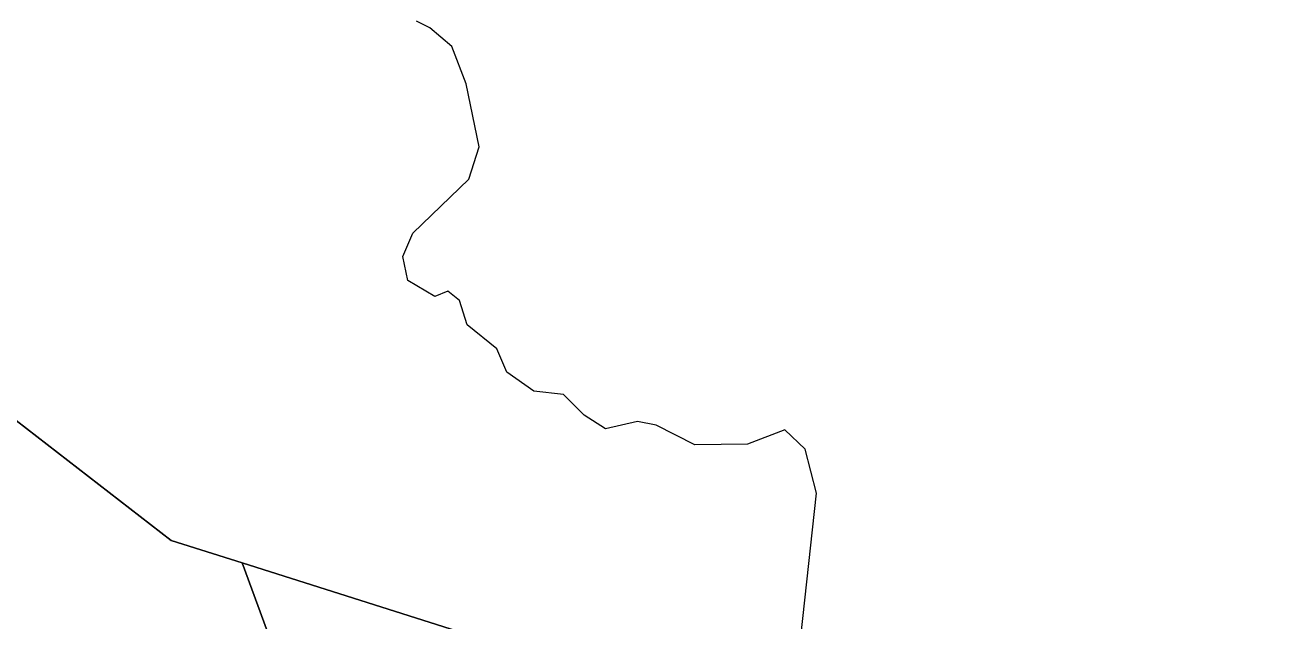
# Model space of a CAD drawing. Header units: metres. Extents: x 304729 to 308942, y 6403920 to 6405836.
# Drawn here: x 305385.4 to 305729, y 6404593.9 to 6404759 of the extents above; entities that cross this region are included whole.
import ezdxf

# ---------------------------------------------------------------- set-up
doc = ezdxf.new("R2010")
doc.units = ezdxf.units.M
doc.layers.add('FASTIGHETSGRANSER', color=7, linetype='Continuous')
doc.layers.add('TOMTER_1945', color=1, linetype='Continuous')

msp = doc.modelspace()

# ---------------------------------------------------------------- linework, layer by layer
at = {"layer": 'FASTIGHETSGRANSER'}
for points in [[(305194.17, 6404796.311), (305248.461, 6404753.573), (305425.875, 6404616.253), (305445.572, 6404610.011), (305510.987, 6404589.282), (305538.828, 6404586.862), (305574.392, 6404542.914), (305622.258, 6404525.46), (305693.017, 6404463.466), (305695.515, 6404461.196), (305692.317, 6404450.639), (305682.784, 6404419.603), (305707.41, 6404408.206), (305733.318, 6404395.966)], [(305598.666, 6404575.105), (305604.5, 6404629.316), (305601.363, 6404641.537), (305595.74, 6404646.835), (305585.413, 6404642.903), (305570.864, 6404642.725), (305560.128, 6404648.139), (305554.961, 6404649.192), (305546.09, 6404647.115), (305540.224, 6404650.942), (305534.442, 6404656.686), (305526.251, 6404657.597), (305518.801, 6404662.867), (305516.068, 6404669.297), (305507.859, 6404675.973), (305505.686, 6404682.654), (305502.509, 6404685.263), (305498.876, 6404683.779), (305491.391, 6404688.226), (305490.039, 6404694.871), (305492.794, 6404701.333), (305508.274, 6404716.288), (305511.139, 6404725.215), (305507.523, 6404742.66), (305503.59, 6404752.986), (305497.51, 6404758.195), (305493.749, 6404760.007)], [(305510.987, 6404589.283), (305445.574, 6404610.012), (305425.876, 6404616.254), (305248.462, 6404753.574)], [(305248.462, 6404753.574), (305425.876, 6404616.254), (305445.574, 6404610.012), (305510.987, 6404589.283)]]:
    msp.add_lwpolyline(points, dxfattribs=at)
msp.add_lwpolyline([(305510.987, 6404589.282), (305445.572, 6404610.011), (305477.883, 6404521.822), (305482.852, 6404516.777), (305545.142, 6404453.551), (305584.749, 6404440.736), (305585.188, 6404442.458), (305592.017, 6404469.243), (305568.066, 6404482.343), (305521.396, 6404508.195), (305519.965, 6404509.1), (305518.634, 6404510.147), (305517.417, 6404511.324), (305516.326, 6404512.619), (305515.373, 6404514.018), (305514.569, 6404515.508), (305513.92, 6404517.072), (305513.434, 6404518.694), (305513.117, 6404520.357), (305510.987, 6404589.282)], close=True, dxfattribs=at)
at = {"layer": 'TOMTER_1945'}
msp.add_lwpolyline([(305477.883, 6404521.822), (305445.572, 6404610.011), (305425.875, 6404616.253), (305248.461, 6404753.573)], dxfattribs=at)

doc.saveas('drawing.dxf')
